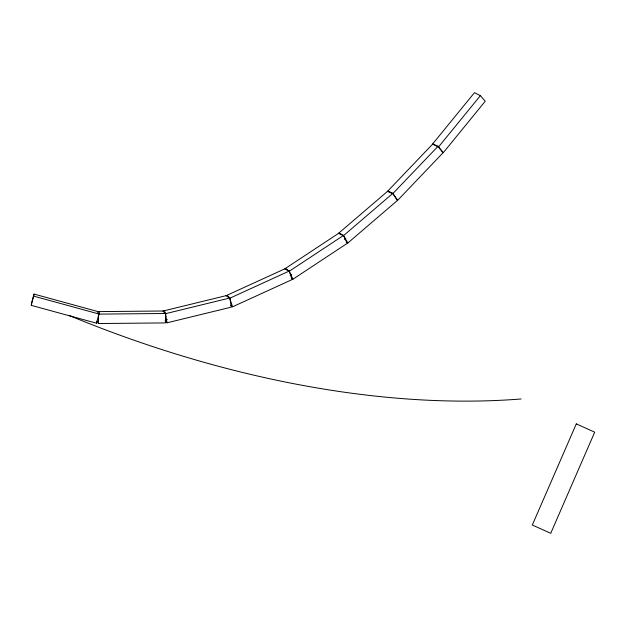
<?xml version="1.0" encoding="UTF-8"?>
<svg xmlns="http://www.w3.org/2000/svg" width="626" height="626" viewBox="0 0 626 626"><rect width="100%" height="100%" fill="white"/><g stroke="black" fill="none" stroke-linecap="round" stroke-linejoin="round"><path stroke-width="0.94" d="M98.407 323.54L98.65 314.111L165.718 313.477L165.475 322.906L98.407 323.54L97.14 321.044M99.229 312.648L96.506 323.212L31.3 305.355L31.488 303.258L34.078 294.095L99.291 311.951M31.3 305.355L34.078 294.095M96.506 323.212L96.631 321.819M438.45 147.063L480.369 95.653L485.228 101.248L443.31 152.666L438.45 147.063L432.535 144.097L474.461 92.679L480.369 95.653M392.784 193.653L438.09 146.241L443.036 152.807L397.737 200.226L392.784 193.653L387.502 191.368L432.801 143.957L438.09 146.241M392.893 193.324L387.917 191.024L338.478 233.396L343.447 235.705L392.893 193.324L397.314 200.57L347.876 242.951L346.217 242.176M344.378 239.375L345.849 238.115M343.517 235.431L339.073 233.013L284.767 268.875L289.204 271.293L343.517 235.431L347.274 243.334L292.96 279.196L291.481 278.39M290.143 275.706L291.763 274.634M289.267 271.035L229.703 298.258L232.551 306.81L292.107 279.587L289.267 271.035L285.613 268.484L226.056 295.699L228.975 297.749M227.238 295.386L162.893 311.075L164.826 313.039M229.82 298.007L165.475 313.696L167.032 322.813L231.377 307.123L229.82 298.007L227.88 296.043M165.397 319.964L167.291 319.503M164.45 310.989L97.382 311.623L98.227 313.282M33.898 296.184L99.104 314.041M230.36 305.277L232.551 306.81M165.092 320.848L167.032 322.813M343.447 235.705L347.876 242.951M164.873 311.818L165.718 313.477M289.204 271.293L292.96 279.196M521.067 398.973A689.445 376.508 24.6 0 1 69.063 315.441M576.296 423.88L532.311 525.018L550.716 533.321L594.7 432.175L576.296 423.88"/></g></svg>
